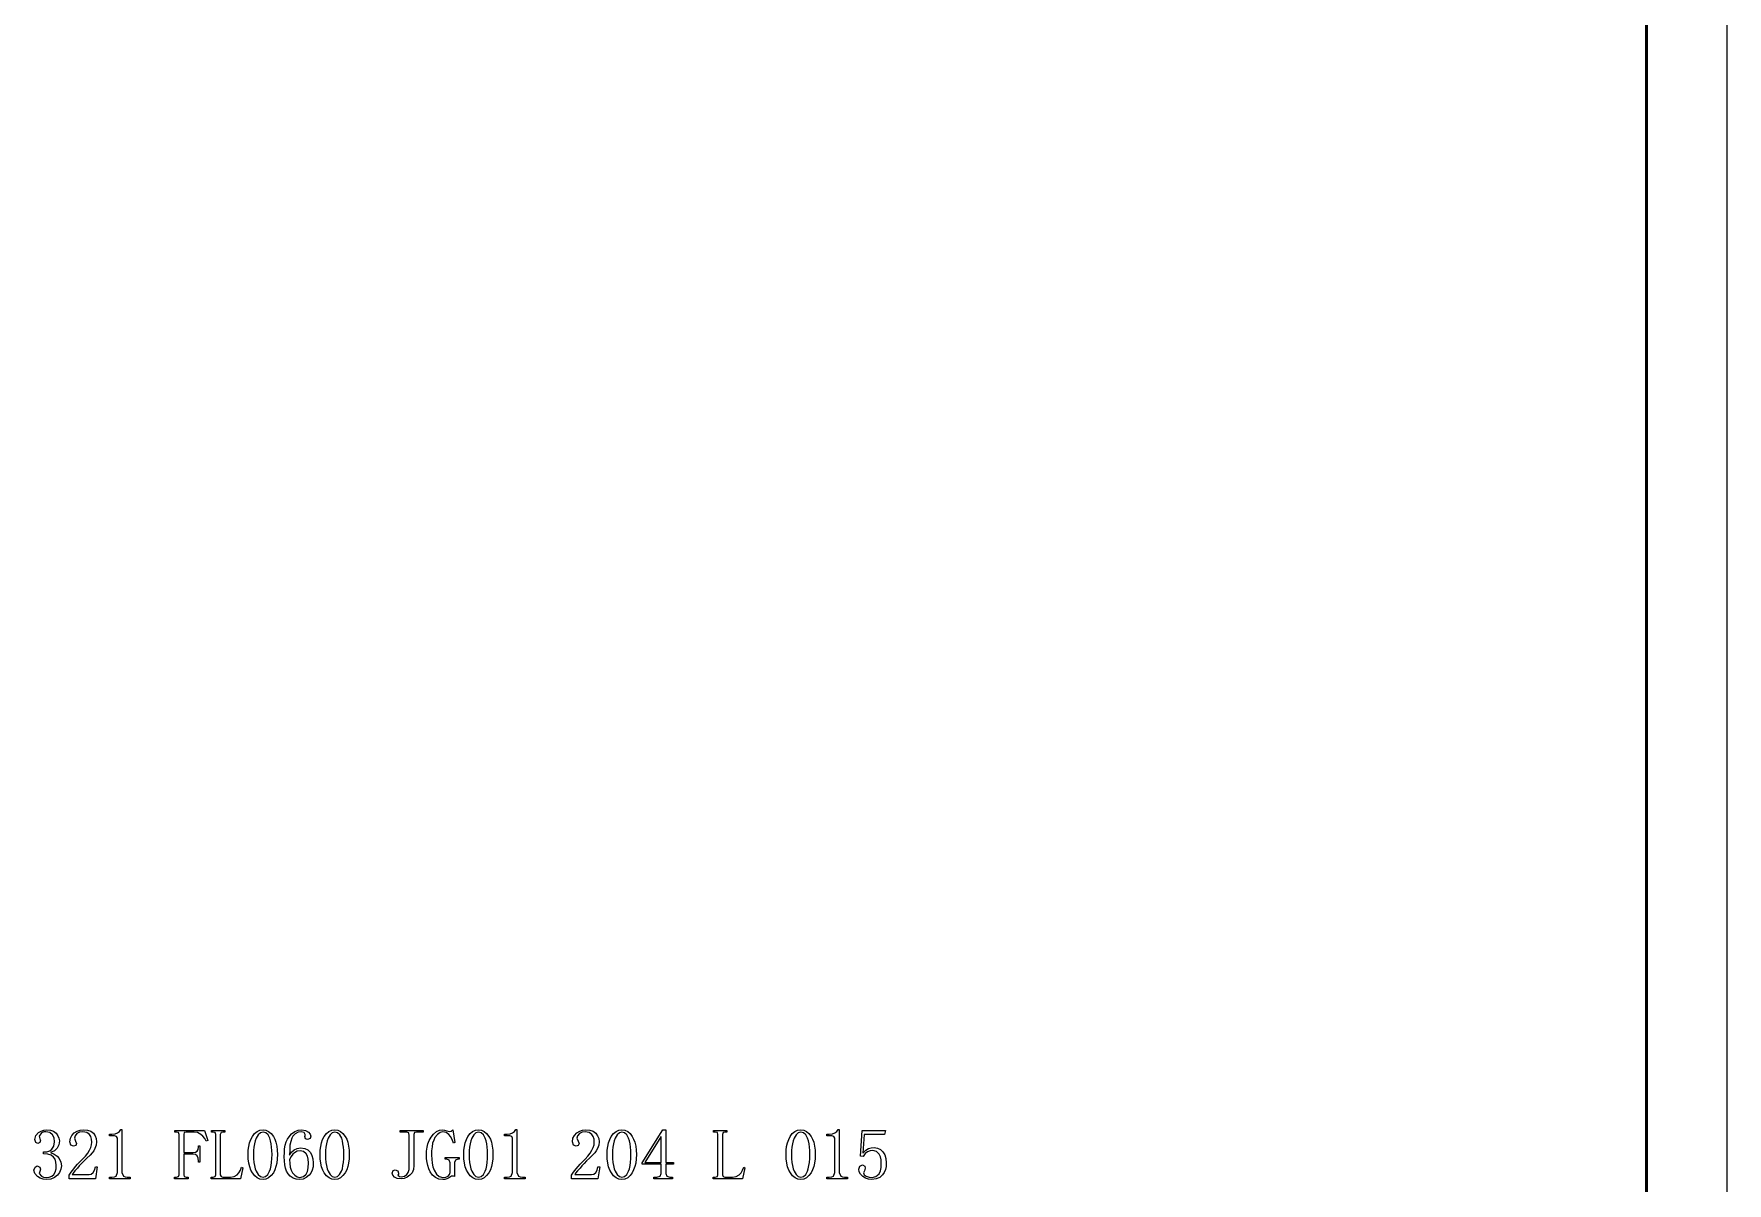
# Model space of a CAD drawing. Extents: x 0 to 420, y 0 to 297.
# Drawn here: x 315.2 to 420, y 66.5 to 137.6 of the extents above; entities that cross this region are included whole.
import ezdxf

# ---------------------------------------------------------------- set-up
doc = ezdxf.new("R2010")
doc.units = 0

msp = doc.modelspace()

# ---------------------------------------------------------------- linework, layer by layer
at = {"color": 7, "lineweight": 25}
msp.add_line((420, 0), (420, 297), dxfattribs=at)
at = {"color": 7, "lineweight": 50}
msp.add_line((415, 5), (415, 292), dxfattribs=at)
at = {"color": 94, "lineweight": 25}
for points in [[(316.9, 67.56), (316.87, 67.34), (316.79, 67.15), (316.65, 66.97), (316.47, 66.83), (316.24, 66.74), (315.97, 66.71), (315.77, 66.73), (315.59, 66.79), (315.43, 66.89), (315.25, 67.08), (315.2, 67.29), (315.27, 67.48), (315.41, 67.56), (315.56, 67.48), (315.6, 67.35), (315.57, 67.2), (315.53, 67.08), (315.66, 66.91), (315.8, 66.85), (315.95, 66.84), (316.14, 66.86), (316.3, 66.92), (316.43, 67.02), (316.51, 67.17), (316.57, 67.36), (316.58, 67.59), (316.56, 67.79), (316.51, 67.96), (316.42, 68.1), (316.27, 68.21), (316.07, 68.27), (315.79, 68.29), (315.79, 68.42), (316.01, 68.43), (316.18, 68.49), (316.31, 68.58), (316.44, 68.78), (316.48, 69.05), (316.45, 69.28), (316.35, 69.48), (316.18, 69.62), (315.93, 69.66), (315.81, 69.65), (315.67, 69.6), (315.53, 69.4), (315.57, 69.22), (315.6, 69.14), (315.57, 68.99), (315.44, 68.94), (315.31, 68.99), (315.25, 69.19), (315.31, 69.43), (315.48, 69.62), (315.64, 69.71), (315.81, 69.77), (316, 69.78), (316.22, 69.76), (316.41, 69.69), (316.57, 69.57), (316.68, 69.42), (316.75, 69.26), (316.78, 69.1), (316.74, 68.86), (316.64, 68.65), (316.48, 68.49), (316.23, 68.38), (316.46, 68.28), (316.64, 68.15), (316.76, 68.01), (316.86, 67.78)], [(318.78, 69.01), (318.77, 69.21), (318.72, 69.37), (318.64, 69.49), (318.47, 69.62), (318.22, 69.66), (318.03, 69.63), (317.86, 69.55), (317.75, 69.42), (317.71, 69.26), (317.77, 69.08), (317.84, 68.94), (317.79, 68.81), (317.66, 68.77), (317.49, 68.83), (317.43, 69.03), (317.46, 69.26), (317.55, 69.44), (317.7, 69.59), (317.87, 69.7), (318.06, 69.76), (318.26, 69.78), (318.51, 69.76), (318.72, 69.69), (318.88, 69.57), (318.99, 69.42), (319.06, 69.25), (319.08, 69.05), (319.06, 68.84), (318.98, 68.63), (318.91, 68.49), (318.81, 68.35), (318.68, 68.22), (318.48, 68.03), (318.31, 67.86), (318.15, 67.7), (318.01, 67.55), (317.9, 67.42), (317.74, 67.24), (317.63, 67.1), (317.57, 67.01), (318.61, 67.01), (318.75, 67.04), (318.87, 67.14), (318.96, 67.29), (319.01, 67.5), (319.12, 67.5), (319.01, 66.75), (317.38, 66.75), (317.38, 66.98), (317.5, 67.16), (317.67, 67.38), (317.78, 67.51), (317.9, 67.65), (318.05, 67.8), (318.2, 67.96), (318.39, 68.15), (318.53, 68.34), (318.64, 68.52), (318.72, 68.69), (318.77, 68.86)], [(320.65, 69.8), (320.65, 67.14), (320.74, 66.92), (320.84, 66.87), (320.98, 66.85), (321.16, 66.85), (321.16, 66.75), (319.88, 66.75), (319.88, 66.85), (320.03, 66.85), (320.19, 66.87), (320.29, 66.92), (320.37, 67.14), (320.37, 69.26), (320.32, 69.37), (320.19, 69.42), (319.88, 69.42), (319.88, 69.52), (320.03, 69.52), (320.23, 69.54), (320.38, 69.59), (320.49, 69.68), (320.58, 69.8)], [(324.75, 66.85), (324.75, 66.75), (323.9, 66.75), (323.9, 66.85), (324.03, 66.85), (324.15, 66.89), (324.19, 66.99), (324.19, 69.5), (324.15, 69.61), (324.03, 69.64), (323.92, 69.64), (323.92, 69.75), (325.75, 69.75), (325.96, 69.12), (325.87, 69.08), (325.77, 69.25), (325.66, 69.39), (325.54, 69.5), (325.33, 69.61), (325.12, 69.64), (324.62, 69.64), (324.51, 69.61), (324.47, 69.5), (324.47, 68.38), (325.05, 68.38), (325.2, 68.4), (325.3, 68.46), (325.36, 68.56), (325.38, 68.71), (325.38, 68.8), (325.48, 68.8), (325.48, 67.78), (325.38, 67.78), (325.38, 67.85), (325.36, 68.04), (325.3, 68.17), (325.2, 68.25), (325.05, 68.28), (324.47, 68.28), (324.47, 66.99), (324.51, 66.89), (324.62, 66.85)], [(326.73, 66.99), (326.78, 66.89), (326.89, 66.85), (327.36, 66.85), (327.59, 66.89), (327.78, 67), (327.89, 67.12), (327.98, 67.28), (328.05, 67.47), (328.14, 67.43), (327.98, 66.75), (326.17, 66.75), (326.17, 66.85), (326.29, 66.85), (326.42, 66.89), (326.45, 66.99), (326.45, 69.5), (326.42, 69.61), (326.29, 69.64), (326.19, 69.64), (326.19, 69.75), (327.01, 69.75), (327.01, 69.64), (326.89, 69.64), (326.78, 69.61), (326.73, 69.5)], [(329.38, 66.71), (329.19, 66.74), (329.02, 66.82), (328.87, 66.94), (328.73, 67.12), (328.63, 67.29), (328.56, 67.49), (328.5, 67.72), (328.47, 67.98), (328.46, 68.26), (328.47, 68.52), (328.5, 68.76), (328.55, 68.98), (328.63, 69.18), (328.72, 69.36), (328.85, 69.55), (329.01, 69.68), (329.18, 69.76), (329.38, 69.78), (329.56, 69.76), (329.73, 69.68), (329.88, 69.56), (330.02, 69.38), (330.11, 69.21), (330.18, 69.01), (330.23, 68.78), (330.26, 68.53), (330.27, 68.26), (330.26, 67.98), (330.23, 67.73), (330.18, 67.51), (330.11, 67.3), (330.02, 67.13), (329.88, 66.95), (329.73, 66.82), (329.56, 66.74)], [(329.38, 69.64), (329.22, 69.6), (329.08, 69.48), (328.96, 69.27), (328.9, 69.11), (328.86, 68.92), (328.82, 68.72), (328.8, 68.5), (328.8, 68.26), (328.8, 68), (328.82, 67.77), (328.86, 67.57), (328.9, 67.38), (328.96, 67.22), (329.08, 67.02), (329.22, 66.9), (329.38, 66.85), (329.54, 66.9), (329.68, 67.02), (329.79, 67.22), (329.84, 67.38), (329.88, 67.57), (329.91, 67.77), (329.93, 68), (329.94, 68.26), (329.93, 68.5), (329.91, 68.72), (329.89, 68.92), (329.85, 69.11), (329.8, 69.27), (329.69, 69.48), (329.55, 69.6)], [(331.7, 68.66), (331.96, 68.63), (332.16, 68.54), (332.31, 68.38), (332.41, 68.19), (332.47, 67.98), (332.49, 67.75), (332.48, 67.5), (332.43, 67.29), (332.35, 67.11), (332.24, 66.97), (332.06, 66.83), (331.87, 66.74), (331.65, 66.71), (331.43, 66.74), (331.24, 66.8), (331.07, 66.92), (330.93, 67.07), (330.84, 67.23), (330.78, 67.41), (330.73, 67.62), (330.7, 67.86), (330.69, 68.12), (330.7, 68.38), (330.72, 68.61), (330.76, 68.83), (330.82, 69.03), (330.89, 69.2), (330.99, 69.35), (331.15, 69.54), (331.34, 69.68), (331.55, 69.76), (331.79, 69.78), (332.01, 69.75), (332.19, 69.64), (332.3, 69.51), (332.34, 69.4), (332.29, 69.24), (332.14, 69.19), (332.01, 69.23), (331.97, 69.36), (331.98, 69.43), (331.99, 69.5), (331.93, 69.62), (331.74, 69.66), (331.55, 69.63), (331.38, 69.54), (331.23, 69.39), (331.16, 69.26), (331.1, 69.07), (331.05, 68.83), (331.03, 68.54), (331.02, 68.21), (331.15, 68.4), (331.31, 68.55), (331.5, 68.63)], [(333.82, 66.71), (333.64, 66.74), (333.47, 66.82), (333.31, 66.94), (333.17, 67.12), (333.08, 67.29), (333.01, 67.49), (332.95, 67.72), (332.92, 67.98), (332.91, 68.26), (332.92, 68.52), (332.95, 68.76), (333, 68.98), (333.07, 69.18), (333.17, 69.36), (333.3, 69.55), (333.46, 69.68), (333.63, 69.76), (333.82, 69.78), (334.01, 69.76), (334.18, 69.68), (334.33, 69.56), (334.46, 69.38), (334.56, 69.21), (334.63, 69.01), (334.68, 68.78), (334.71, 68.53), (334.72, 68.26), (334.71, 67.98), (334.68, 67.73), (334.63, 67.51), (334.56, 67.3), (334.46, 67.13), (334.33, 66.95), (334.18, 66.82), (334.01, 66.74)], [(333.82, 69.64), (333.67, 69.6), (333.53, 69.48), (333.41, 69.27), (333.35, 69.11), (333.31, 68.92), (333.27, 68.72), (333.25, 68.5), (333.25, 68.26), (333.25, 68), (333.27, 67.77), (333.31, 67.57), (333.35, 67.38), (333.41, 67.22), (333.53, 67.02), (333.67, 66.9), (333.82, 66.85), (333.99, 66.9), (334.12, 67.02), (334.24, 67.22), (334.29, 67.38), (334.33, 67.57), (334.36, 67.77), (334.38, 68), (334.39, 68.26), (334.38, 68.5), (334.36, 68.72), (334.33, 68.92), (334.3, 69.11), (334.25, 69.27), (334.14, 69.48), (334, 69.6)], [(338.43, 69.42), (338.41, 69.6), (338.28, 69.64), (337.86, 69.64), (337.86, 69.75), (339.29, 69.75), (339.29, 69.64), (338.87, 69.64), (338.76, 69.61), (338.72, 69.5), (338.72, 67.57), (338.69, 67.33), (338.61, 67.13), (338.47, 66.97), (338.3, 66.85), (338.12, 66.77), (337.93, 66.75), (337.69, 66.78), (337.52, 66.85), (337.42, 66.97), (337.38, 67.1), (337.44, 67.26), (337.57, 67.31), (337.72, 67.25), (337.77, 67.1), (337.76, 67.04), (337.72, 66.98), (337.82, 66.9), (337.93, 66.87), (338.13, 66.91), (338.29, 67.02), (338.37, 67.15), (338.42, 67.33), (338.43, 67.57)], [(340.51, 69.66), (340.34, 69.62), (340.18, 69.5), (340.02, 69.3), (339.95, 69.14), (339.88, 68.95), (339.84, 68.73), (339.81, 68.49), (339.81, 68.21), (339.82, 67.96), (339.85, 67.73), (339.9, 67.5), (339.97, 67.28), (340.11, 67.03), (340.29, 66.89), (340.52, 66.84), (340.7, 66.86), (340.83, 66.92), (340.92, 67.01), (340.96, 67.15), (340.96, 67.75), (340.91, 67.91), (340.75, 67.96), (340.65, 67.96), (340.65, 68.07), (341.52, 68.07), (341.52, 67.96), (341.44, 67.96), (341.3, 67.91), (341.24, 67.77), (341.24, 66.89), (341.18, 66.92), (341.12, 66.92), (341.05, 66.92), (340.98, 66.87), (340.87, 66.8), (340.76, 66.75), (340.64, 66.72), (340.51, 66.71), (340.26, 66.74), (340.05, 66.83), (339.88, 66.98), (339.73, 67.18), (339.65, 67.37), (339.58, 67.57), (339.53, 67.77), (339.5, 67.98), (339.49, 68.21), (339.5, 68.46), (339.54, 68.7), (339.59, 68.92), (339.67, 69.13), (339.78, 69.32), (339.93, 69.52), (340.11, 69.67), (340.3, 69.76), (340.51, 69.78), (340.62, 69.77), (340.75, 69.73), (340.93, 69.68), (341.03, 69.71), (341.12, 69.78), (341.26, 68.99), (341.16, 68.96), (341.08, 69.18), (340.99, 69.36), (340.89, 69.49), (340.72, 69.62)], [(342.72, 66.71), (342.53, 66.74), (342.36, 66.82), (342.21, 66.94), (342.07, 67.12), (341.98, 67.29), (341.9, 67.49), (341.85, 67.72), (341.82, 67.98), (341.81, 68.26), (341.82, 68.52), (341.85, 68.76), (341.9, 68.98), (341.97, 69.18), (342.06, 69.36), (342.2, 69.55), (342.35, 69.68), (342.53, 69.76), (342.72, 69.78), (342.9, 69.76), (343.07, 69.68), (343.22, 69.56), (343.36, 69.38), (343.45, 69.21), (343.52, 69.01), (343.57, 68.78), (343.6, 68.53), (343.61, 68.26), (343.6, 67.98), (343.57, 67.73), (343.52, 67.51), (343.45, 67.3), (343.36, 67.13), (343.22, 66.95), (343.07, 66.82), (342.9, 66.74)], [(342.72, 69.64), (342.56, 69.6), (342.43, 69.48), (342.31, 69.27), (342.25, 69.11), (342.2, 68.92), (342.17, 68.72), (342.15, 68.5), (342.14, 68.26), (342.15, 68), (342.17, 67.77), (342.2, 67.57), (342.25, 67.38), (342.31, 67.22), (342.43, 67.02), (342.56, 66.9), (342.72, 66.85), (342.88, 66.9), (343.02, 67.02), (343.13, 67.22), (343.19, 67.38), (343.23, 67.57), (343.26, 67.77), (343.27, 68), (343.28, 68.26), (343.28, 68.5), (343.26, 68.72), (343.23, 68.92), (343.19, 69.11), (343.14, 69.27), (343.03, 69.48), (342.89, 69.6)], [(345.1, 69.8), (345.1, 67.14), (345.19, 66.92), (345.29, 66.87), (345.44, 66.85), (345.61, 66.85), (345.61, 66.75), (344.33, 66.75), (344.33, 66.85), (344.49, 66.85), (344.64, 66.87), (344.74, 66.92), (344.82, 67.14), (344.82, 69.26), (344.78, 69.37), (344.65, 69.42), (344.33, 69.42), (344.33, 69.52), (344.49, 69.52), (344.68, 69.54), (344.83, 69.59), (344.95, 69.68), (345.03, 69.8)], [(349.88, 69.01), (349.87, 69.21), (349.82, 69.37), (349.74, 69.49), (349.57, 69.62), (349.32, 69.66), (349.13, 69.63), (348.96, 69.55), (348.85, 69.42), (348.81, 69.26), (348.88, 69.08), (348.94, 68.94), (348.89, 68.81), (348.76, 68.77), (348.6, 68.83), (348.53, 69.03), (348.56, 69.26), (348.65, 69.44), (348.8, 69.59), (348.98, 69.7), (349.16, 69.76), (349.36, 69.78), (349.61, 69.76), (349.82, 69.69), (349.98, 69.57), (350.09, 69.42), (350.16, 69.25), (350.18, 69.05), (350.16, 68.84), (350.09, 68.63), (350.01, 68.49), (349.91, 68.35), (349.78, 68.22), (349.59, 68.03), (349.41, 67.86), (349.25, 67.7), (349.12, 67.55), (349, 67.42), (348.84, 67.24), (348.73, 67.1), (348.67, 67.01), (349.71, 67.01), (349.85, 67.04), (349.97, 67.14), (350.06, 67.29), (350.11, 67.5), (350.22, 67.5), (350.11, 66.75), (348.48, 66.75), (348.48, 66.98), (348.6, 67.16), (348.77, 67.38), (348.88, 67.51), (349.01, 67.65), (349.15, 67.8), (349.31, 67.96), (349.49, 68.15), (349.63, 68.34), (349.74, 68.52), (349.82, 68.69), (349.87, 68.86)], [(351.59, 66.71), (351.41, 66.74), (351.24, 66.82), (351.08, 66.94), (350.94, 67.12), (350.85, 67.29), (350.77, 67.49), (350.72, 67.72), (350.69, 67.98), (350.68, 68.26), (350.69, 68.52), (350.72, 68.76), (350.77, 68.98), (350.84, 69.18), (350.93, 69.36), (351.07, 69.55), (351.23, 69.68), (351.4, 69.76), (351.59, 69.78), (351.78, 69.76), (351.95, 69.68), (352.1, 69.56), (352.23, 69.38), (352.32, 69.21), (352.4, 69.01), (352.45, 68.78), (352.48, 68.53), (352.49, 68.26), (352.48, 67.98), (352.45, 67.73), (352.4, 67.51), (352.32, 67.3), (352.23, 67.13), (352.1, 66.95), (351.95, 66.82), (351.78, 66.74)], [(351.59, 69.64), (351.44, 69.6), (351.3, 69.48), (351.18, 69.27), (351.12, 69.11), (351.07, 68.92), (351.04, 68.72), (351.02, 68.5), (351.01, 68.26), (351.02, 68), (351.04, 67.77), (351.07, 67.57), (351.12, 67.38), (351.18, 67.22), (351.3, 67.02), (351.44, 66.9), (351.59, 66.85), (351.76, 66.9), (351.89, 67.02), (352, 67.22), (352.06, 67.38), (352.1, 67.57), (352.13, 67.77), (352.15, 68), (352.15, 68.26), (352.15, 68.5), (352.13, 68.72), (352.1, 68.92), (352.06, 69.11), (352.01, 69.27), (351.9, 69.48), (351.76, 69.6)], [(354.31, 67.08), (354.38, 66.91), (354.57, 66.85), (354.73, 66.85), (354.73, 66.75), (353.57, 66.75), (353.57, 66.85), (353.76, 66.85), (353.97, 66.91), (354.03, 67.08), (354.03, 67.66), (352.85, 67.66), (352.85, 67.75), (354.13, 69.78), (354.31, 69.78), (354.31, 67.77), (354.78, 67.77), (354.78, 67.66), (354.31, 67.66)], [(354.01, 69.35), (353.01, 67.77), (354.03, 67.77), (354.03, 69.35)], [(357.81, 66.99), (357.86, 66.89), (357.97, 66.85), (358.44, 66.85), (358.67, 66.89), (358.86, 67), (358.97, 67.12), (359.06, 67.28), (359.13, 67.47), (359.21, 67.43), (359.06, 66.75), (357.25, 66.75), (357.25, 66.85), (357.37, 66.85), (357.5, 66.89), (357.53, 66.99), (357.53, 69.5), (357.5, 69.61), (357.37, 69.64), (357.27, 69.64), (357.27, 69.75), (358.09, 69.75), (358.09, 69.64), (357.97, 69.64), (357.86, 69.61), (357.81, 69.5)], [(362.67, 66.71), (362.48, 66.74), (362.31, 66.82), (362.16, 66.94), (362.02, 67.12), (361.92, 67.29), (361.85, 67.49), (361.8, 67.72), (361.76, 67.98), (361.75, 68.26), (361.76, 68.52), (361.79, 68.76), (361.84, 68.98), (361.92, 69.18), (362.01, 69.36), (362.14, 69.55), (362.3, 69.68), (362.47, 69.76), (362.67, 69.78), (362.85, 69.76), (363.02, 69.68), (363.17, 69.56), (363.31, 69.38), (363.4, 69.21), (363.47, 69.01), (363.52, 68.78), (363.55, 68.53), (363.56, 68.26), (363.55, 67.98), (363.52, 67.73), (363.47, 67.51), (363.4, 67.3), (363.31, 67.13), (363.17, 66.95), (363.02, 66.82), (362.85, 66.74)], [(362.67, 69.64), (362.51, 69.6), (362.37, 69.48), (362.25, 69.27), (362.19, 69.11), (362.15, 68.92), (362.11, 68.72), (362.09, 68.5), (362.09, 68.26), (362.09, 68), (362.11, 67.77), (362.15, 67.57), (362.19, 67.38), (362.25, 67.22), (362.37, 67.02), (362.51, 66.9), (362.67, 66.85), (362.83, 66.9), (362.97, 67.02), (363.08, 67.22), (363.13, 67.38), (363.17, 67.57), (363.2, 67.77), (363.22, 68), (363.23, 68.26), (363.22, 68.5), (363.2, 68.72), (363.18, 68.92), (363.14, 69.11), (363.09, 69.27), (362.98, 69.48), (362.84, 69.6)], [(365.05, 69.8), (365.05, 67.14), (365.14, 66.92), (365.24, 66.87), (365.38, 66.85), (365.56, 66.85), (365.56, 66.75), (364.28, 66.75), (364.28, 66.85), (364.43, 66.85), (364.59, 66.87), (364.69, 66.92), (364.77, 67.14), (364.77, 69.26), (364.72, 69.37), (364.59, 69.42), (364.28, 69.42), (364.28, 69.52), (364.43, 69.52), (364.62, 69.54), (364.78, 69.59), (364.89, 69.68), (364.98, 69.8)], [(367.2, 68.68), (367.41, 68.65), (367.59, 68.57), (367.74, 68.42), (367.86, 68.24), (367.93, 68.01), (367.95, 67.75), (367.94, 67.52), (367.9, 67.32), (367.83, 67.15), (367.73, 66.99), (367.56, 66.84), (367.34, 66.75), (367.06, 66.71), (366.86, 66.73), (366.67, 66.8), (366.5, 66.9), (366.36, 67.03), (366.28, 67.18), (366.25, 67.35), (366.31, 67.53), (366.48, 67.61), (366.62, 67.54), (366.65, 67.42), (366.6, 67.25), (366.55, 67.12), (366.59, 66.99), (366.72, 66.91), (366.89, 66.85), (367.08, 66.84), (367.32, 66.89), (367.51, 67.07), (367.59, 67.24), (367.64, 67.45), (367.65, 67.71), (367.64, 67.93), (367.6, 68.12), (367.52, 68.28), (367.36, 68.45), (367.13, 68.5), (366.95, 68.49), (366.8, 68.43), (366.66, 68.32), (366.53, 68.14), (366.37, 68.15), (366.46, 69.75), (367.9, 69.75), (367.85, 69.49), (366.58, 69.49), (366.51, 68.33), (366.69, 68.53), (366.86, 68.63), (367.03, 68.67)], [(331.02, 67.94), (331.03, 67.69), (331.07, 67.48), (331.12, 67.29), (331.2, 67.13), (331.34, 66.97), (331.49, 66.87), (331.65, 66.84), (331.88, 66.89), (332.06, 67.03), (332.13, 67.2), (332.18, 67.44), (332.2, 67.75), (332.18, 67.97), (332.13, 68.15), (332.05, 68.29), (331.88, 68.44), (331.69, 68.49), (331.5, 68.46), (331.33, 68.37), (331.22, 68.27), (331.12, 68.13)]]:
    msp.add_lwpolyline(points, close=True, dxfattribs=at)

doc.saveas('drawing.dxf')
